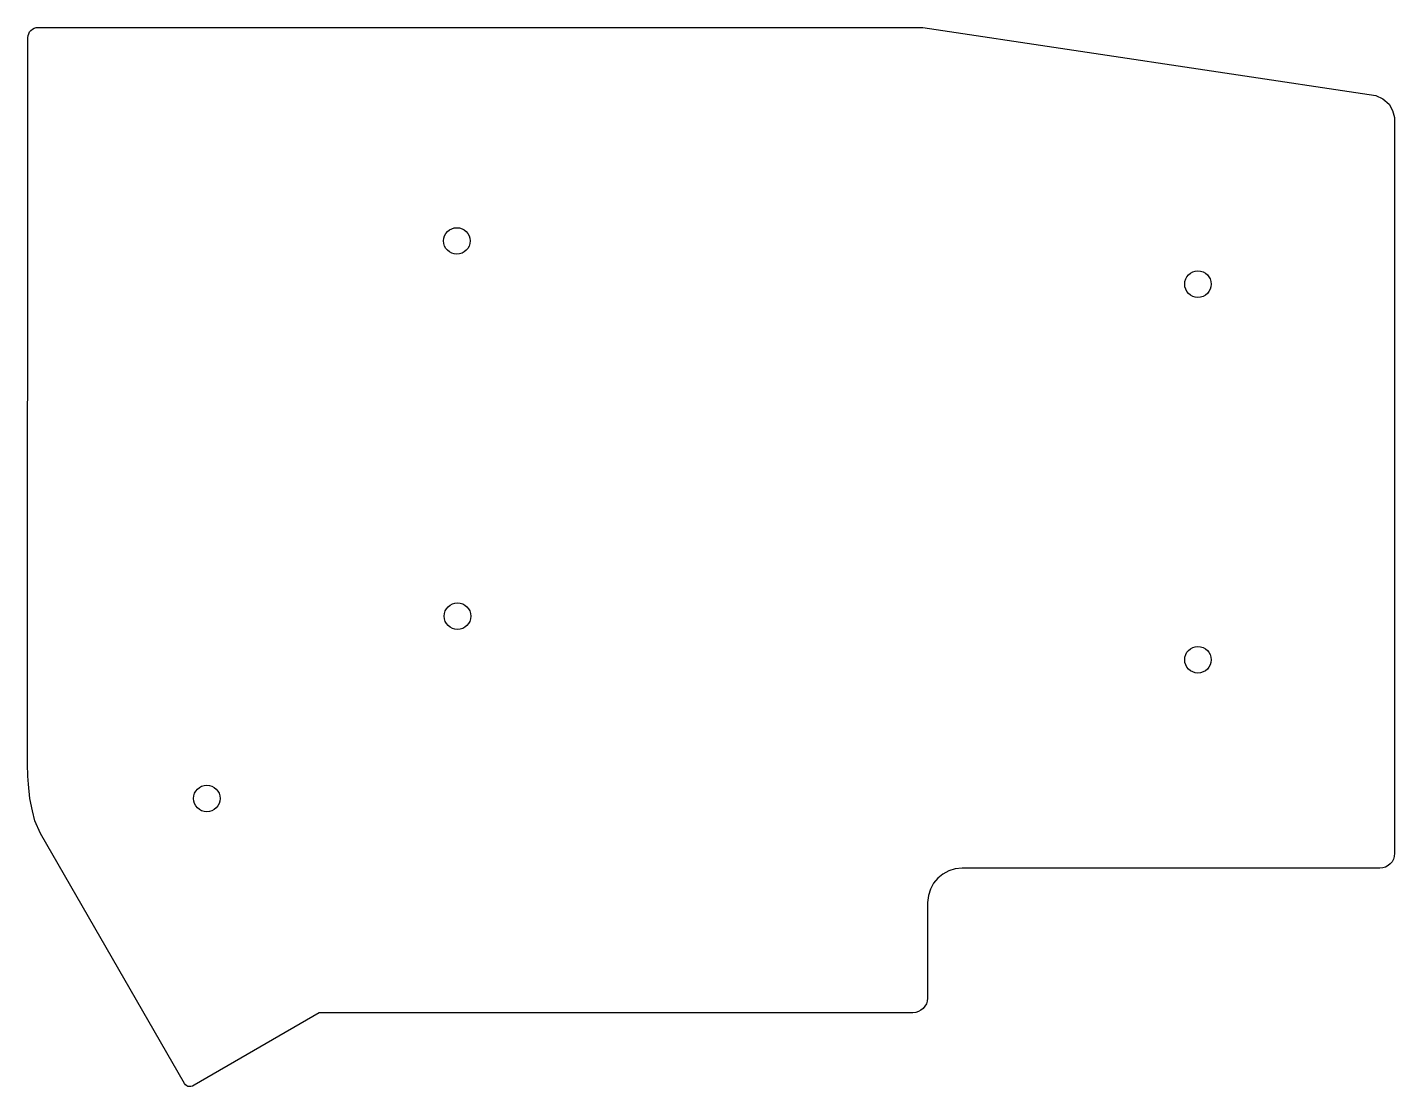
# Model space of a CAD drawing. Extents: x 5 to 144, y -107 to 1.
import ezdxf

# ---------------------------------------------------------------- set-up
doc = ezdxf.new("R2010")
doc.units = 0
doc.layers.get('0').update_dxf_attribs({"linetype": 'continuous'})

# ---------------------------------------------------------------- blocks, each defined once
blk = doc.blocks.new('FACEFEAT')
at = {"color": 0}
for p, q in [((4.64, -0.0541), (4.661983, 0.161525)), ((4.661983, 0.161525), (4.723117, 0.358685)), ((4.723117, 0.358685), (4.819869, 0.537051)), ((4.819869, 0.537051), (4.94803, 0.692417)), ((4.94803, 0.692417), (5.103397, 0.820579)), ((5.103397, 0.820579), (5.281763, 0.91733)), ((5.281763, 0.91733), (5.478922, 0.978465)), ((5.478922, 0.978465), (5.6941, 1)), ((5.6941, 1), (95.6437, 1.0033)), ((95.6437, 1.0033), (141.73522, -5.931055)), ((4.5847, -73.9267), (4.64, -0.0541)), ((141.73522, -5.931055), (142.451591, -6.27609)), ((142.451591, -6.27609), (143.07312, -6.8199)), ((143.07312, -6.8199), (143.44142, -7.4549)), ((143.44142, -7.4549), (143.64462, -8.1661)), ((143.64462, -8.1661), (143.64462, -82.9945)), ((4.6482, -75.1332), (4.5847, -73.9267)), ((4.7117, -75.9587), (4.6482, -75.1332)), ((4.8387, -77.4192), (4.7117, -75.9587)), ((5.0927, -78.6892), (4.8387, -77.4192)), ((5.3594, -79.7052), (5.0927, -78.6892)), ((5.9182, -80.9752), (5.3594, -79.7052)), ((20.569537, -106.39785), (5.9182, -80.9752)), ((143.607072, -83.308331), (143.519737, -83.589987)), ((143.64462, -82.9945), (143.607072, -83.308331)), ((98.296026, -84.778121), (97.701473, -85.100625)), ((98.953224, -84.574338), (98.296026, -84.778121)), ((99.659048, -84.503295), (98.953224, -84.574338)), ((142.12062, -84.50326), (99.659048, -84.503295)), ((142.440015, -84.475388), (142.12062, -84.50326)), ((142.721672, -84.388052), (142.440015, -84.475388)), ((142.97648, -84.249836), (142.721672, -84.388052)), ((143.198432, -84.066748), (142.97648, -84.249836)), ((143.381521, -83.844796), (143.198432, -84.066748)), ((143.519737, -83.589987), (143.381521, -83.844796)), ((96.756378, -86.04572), (96.433874, -86.640273)), ((97.183584, -85.527831), (96.756378, -86.04572)), ((97.701473, -85.100625), (97.183584, -85.527831)), ((96.230091, -87.297471), (96.13392, -88.00592)), ((96.433874, -86.640273), (96.230091, -87.297471)), ((96.13392, -88.00592), (96.13278, -97.737334)), ((95.876781, -98.553901), (95.693693, -98.775853)), ((96.014997, -98.299092), (95.876781, -98.553901)), ((96.102333, -98.017436), (96.014997, -98.299092)), ((96.13278, -97.737334), (96.102333, -98.017436)), ((34.25952, -99.21494), (21.534458, -106.581456)), ((94.63278, -99.21494), (34.25952, -99.21494)), ((94.935276, -99.184493), (94.63278, -99.21494)), ((95.216932, -99.097158), (94.935276, -99.184493)), ((95.47174, -98.958942), (95.216932, -99.097158)), ((95.693693, -98.775853), (95.47174, -98.958942)), ((20.674995, -106.532584), (20.569537, -106.39785)), ((20.792028, -106.632232), (20.674995, -106.532584)), ((20.92017, -106.696145), (20.792028, -106.632232)), ((21.058952, -106.723674), (20.92017, -106.696145)), ((21.207906, -106.714168), (21.058952, -106.723674)), ((21.366564, -106.666978), (21.207906, -106.714168)), ((21.534458, -106.581456), (21.366564, -106.666978))]:
    blk.add_line(p, q, dxfattribs=at)
for centre in [(48.26508, -20.71878), (123.6397, -25.1097), (48.3362, -58.8772), (123.6397, -63.3097), (22.8346, -77.4192)]:
    blk.add_circle(centre, 1.35, dxfattribs=at)

msp = doc.modelspace()

# ---------------------------------------------------------------- block references
at = {"color": 0}
msp.add_blockref('FACEFEAT', (0, 0), dxfattribs=at)

doc.saveas('drawing.dxf')
